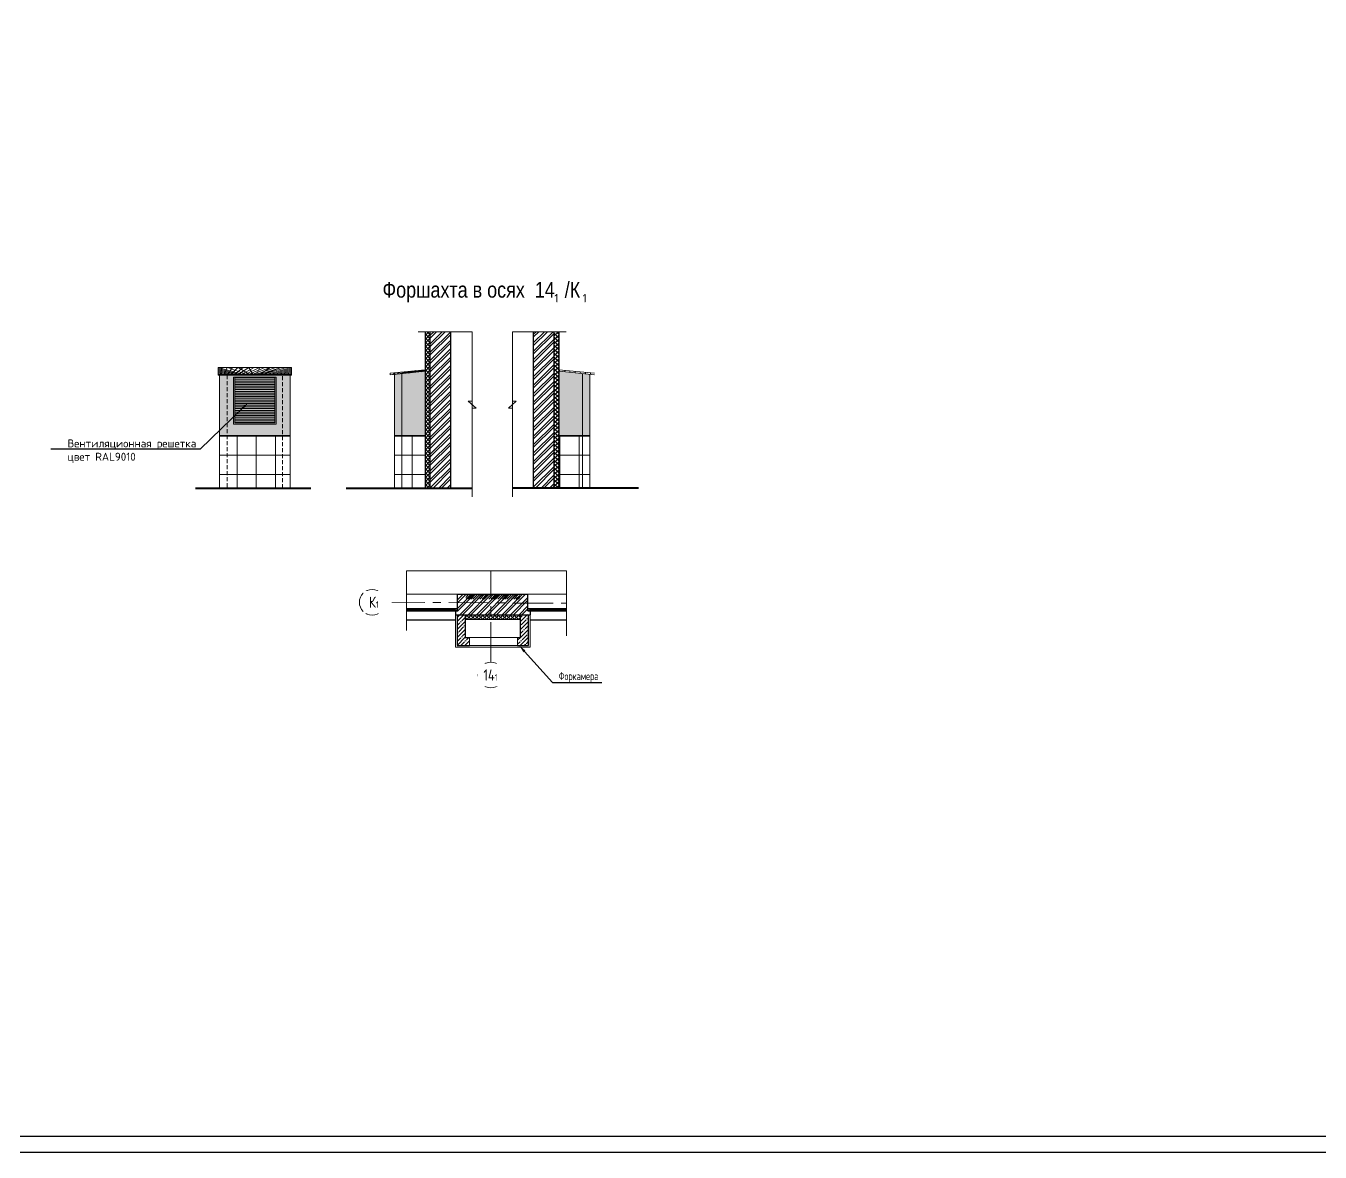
# Model space of a CAD drawing. Header units: millimetres. Extents: x -136099598 to 9192475, y 0 to 779331.
# Drawn here: x 149192 to 189631, y 242529 to 277715 of the extents above; entities that cross this region are included whole.
import ezdxf
from ezdxf import colors
from ezdxf.entities.mleader import LeaderData, LeaderLine
from ezdxf.math import Vec2, Vec3

# ---------------------------------------------------------------- set-up
doc = ezdxf.new("R2010")
doc.units = ezdxf.units.MM
doc.header["$MEASUREMENT"] = 0
doc.linetypes.add('01_base$0$DASHED2', pattern=[0.375, 0.25, -0.125])
doc.linetypes.add('CENTER', pattern=[2, 1.25, -0.25, 0.25, -0.25])
doc.layers.get('0').update_dxf_attribs({"color": 250, "lineweight": 9})
for name, color, linetype, lineweight in [('!_Цоколь', 7, 'Continuous', 0), ('_Фасад', 7, 'Continuous', 9), ('АР-Выноски', 5, 'Continuous', 5), ('АР_МосжилНии_Стены', 202, 'Continuous', 30), ('АР_Навесной фасад', 5, 'Continuous', 5), ('АР_Оси', 193, 'Continuous', 9), ('АР_Сущ Несущая стена', 202, 'Continuous', 30), ('АР_тонкая линия', 250, 'Continuous', 0), ('АР_Утеплитель', 250, 'Continuous', 9), ('АР_Штриховка кирпич', 250, 'Continuous', 9), ('АР_Штриховка монолит', 250, 'Continuous', 9), ('пунктир', 251, 'Continuous', 13), ('фасады', 7, 'Continuous', 9)]:
    doc.layers.add(name, color=color, linetype=linetype, lineweight=lineweight)
for name, color, linetype in [('_RAMKA', 7, 'Continuous'), ('PDF _0', 7, 'Continuous'), ('АР_новое окно', 160, 'Continuous')]:
    doc.layers.add(name, color=color, linetype=linetype)
doc.layers.add('RAL 7016', color=7, linetype='Continuous', lineweight=0, true_color=0x383e42)
doc.layers.add('RAL 90 10', color=7, linetype='Continuous', lineweight=0, true_color=0xf1ece1)
doc.layers.add('ТХ_Задание КР', color=7, linetype='Continuous', true_color=0x9a5430)
doc.styles.add('Arial', font='ARIALN.TTF')
doc.styles.add('ISOCPEUR', font='isocpeur.ttf', dxfattribs={"width": 0.7})
doc.styles.add('PDF ISOCPEUR', font='isocpeur.ttf')
doc.styles.add('ГОСТ 2.304', font='isocpeur.ttf', dxfattribs={"width": 0.7})

msp = doc.modelspace()

# ---------------------------------------------------------------- hatches: boundary and pattern name
at = {"layer": '!_Цоколь', "lineweight": 0, "ltscale": 5, "true_color": 0x636466}
h = msp.add_hatch(dxfattribs=at)
h.set_pattern_fill('ANSI37', color=251, scale=4800, angle=44.99999999999999)
h.set_pattern_definition([(90, (203790.3612670634, -2099.01166855148), (-600, 1.13686837721616e-13), []), (180, (203790.3612670634, -2099.01166855148), (-1.70530256582424e-13, -600), [])])
h.paths.add_polyline_path([(157445.388655855, 264921.6082298195), (155245.0404993398, 264921.9916278779), (155245.3945392912, 263275.033461203), (157445.3886117093, 263275.1649356748)])
h = msp.add_hatch(dxfattribs=at)
h.set_pattern_fill('ANSI37', color=251, scale=4800, angle=44.99999999999999)
h.set_pattern_definition([(90, (209255.9855655828, -2099.011209349614), (-600, 1.13686837721616e-13), []), (180, (209255.9855655828, -2099.011209349614), (-1.70530256582424e-13, -600), [])])
h.paths.add_polyline_path([(161668.5674519253, 264921.6082298195), (160710.6647537136, 264921.9916278779), (160711.0188378107, 263275.0339204049), (161668.5674519253, 263275.1653948766)])
h = msp.add_hatch(dxfattribs=at)
h.set_pattern_fill('ANSI37', color=251, scale=4800, angle=44.99999999999999)
h.set_pattern_definition([(90, (208475.5862761635, -2099.011209349614), (-600, 1.13686837721616e-13), []), (180, (208475.5862761635, -2099.011209349614), (-1.70530256582424e-13, -600), [])])
h.paths.add_polyline_path([(165857.5328154924, 264921.6082298195), (166815.4355137041, 264921.9916278779), (166815.0840760035, 263275.0339204049), (165857.5354618889, 263275.1653948766)])
at = {"ltscale": 100}
h = msp.add_hatch(dxfattribs=at)
h.set_pattern_fill('ANSI31', color=256, scale=17, angle=135)
h.set_pattern_definition([(180, (-2599747.735592998, 5645876.517431865), (-3.552713678800501e-15, -53.97499999999999), [])])
h.paths.add_polyline_path([(156968.2681766591, 266724.9381424242), (155722.5065789497, 266725.3340206501), (155722.5078428621, 265252.5294915694), (156968.2694405715, 265253.9075499994)])
at = {"layer": 'RAL 7016', "ltscale": 100, "true_color": 0x000000, "transparency": 33554687}
h = msp.add_hatch(dxfattribs=at)
h.set_pattern_fill('ANSI32', color=18, scale=400, angle=45)
h.set_pattern_definition([(90, (8364131437.806109, 936314014.3166574), (-150, 0), []), (90, (8364131487.806109, 936314064.3166573), (-150, 0), [])])
h.paths.add_polyline_path([(157495.3887034895, 267042.3399107503), (155195.3885800333, 267047.3893239775), (155195.3885825444, 266830.7846035562), (157495.7315093036, 266830.830065433)])
h = msp.add_hatch(dxfattribs=at)
h.set_pattern_fill('ANSI32', color=18, scale=400, angle=45)
h.set_pattern_definition([(90, (8364135150.344645, 936313964.1482884), (-150, 0), []), (90, (8364135200.344645, 936314014.1482882), (-150, 0), [])])
h.paths.add_polyline_path([(161668.3028777729, 266973.8868865113), (160569.7333435084, 266860.7588165242), (160570.7702183385, 266810.7143614666), (161668.8320260777, 266923.8080149704)])
h = msp.add_hatch(dxfattribs=at)
h.set_pattern_fill('ANSI32', color=18, scale=400, angle=45)
h.set_pattern_definition([(90, (8364134369.945355, 936313964.1482884), (-150, 0), []), (90, (8364134419.945355, 936314014.1482882), (-150, 0), [])])
h.paths.add_polyline_path([(165857.8000360413, 266973.8868865113), (166956.3695703058, 266860.7588165242), (166955.3326954757, 266810.7143614666), (165857.2708877365, 266923.8080149704)])
at = {"layer": 'RAL 90 10', "ltscale": 100, "transparency": 33554687}
h = msp.add_hatch(color=256, dxfattribs=at)
h.dxf.hatch_style = 1
h.paths.add_polyline_path([(161668.5674519253, 266923.1311645766), (160708.9418802687, 266822.8644476563), (160710.670154793, 264921.9631696093), (161668.5674519253, 264921.636688088)])
h = msp.add_hatch(color=256, dxfattribs=at)
h.dxf.hatch_style = 1
h.paths.add_polyline_path([(165857.5354618889, 266923.1311645766), (166817.1610335455, 266822.8644476563), (166815.4327590212, 264921.9631696093), (165857.5354618889, 264921.636688088)])
h = msp.add_hatch(color=256, dxfattribs=at)
h.dxf.hatch_style = 1
h.paths.add_polyline_path([(157445.3884071564, 266803.284603556), (155245.3882837892, 266803.284603556), (155245.3885954894, 264921.7999288486), (157445.3887034002, 264921.7999288485)])
at = {"layer": 'АР_Утеплитель', "ltscale": 100}
h = msp.add_hatch(dxfattribs=at)
h.set_pattern_fill('ANSI37', color=256, scale=700)
h.set_pattern_definition([(45, (-814211.4043268843, 299067.3103064243), (-61.87184335382291, 61.87184335382291), []), (135, (-814211.4043268843, 299067.3103064243), (-61.87184335382291, -61.8718433538229), [])])
h.paths.add_polyline_path([(161828.5674519248, 263640.1653948729), (161678.5674519254, 263640.1653948729), (161678.5674519254, 263275.1653948772), (161828.5674519247, 263275.1653948763)])
h.paths.add_polyline_path([(161828.5674519258, 264990.1653948729), (161678.5674519252, 264990.1653948729), (161678.5674519253, 263640.1653948729), (161828.567451925, 263640.1653948729)])
h.paths.add_polyline_path([(161678.5674519252, 264990.1653948729), (161828.5674519259, 264990.1653948729), (161828.567451926, 268159.9067883021), (161678.5674519252, 268159.9067883021)])
h = msp.add_hatch(dxfattribs=at)
h.set_pattern_fill('ANSI37', color=256, scale=700)
h.set_pattern_definition([(45, (-814991.8036163037, 299067.3103064243), (-61.87184335382291, 61.87184335382291), []), (135, (-814991.8036163037, 299067.3103064243), (-61.87184335382291, -61.8718433538229), [])])
h.paths.add_polyline_path([(165697.5354618893, 263640.1653948729), (165847.5354618888, 263640.1653948729), (165847.5354618888, 263275.1653948772), (165697.5354618895, 263275.1653948763)])
h.paths.add_polyline_path([(165697.5354618884, 264990.1653948729), (165847.535461889, 264990.1653948729), (165847.5354618889, 263640.1653948729), (165697.5354618892, 263640.1653948729)])
h.paths.add_polyline_path([(165847.535461889, 264990.1653948729), (165697.5354618882, 264990.1653948729), (165697.5354618882, 268159.9067883021), (165847.535461889, 268159.9067883021)])
h = msp.add_hatch(dxfattribs=at)
h.set_pattern_fill('ANSI37', color=256, scale=700)
h.set_pattern_definition([(45, (-813426.2466341723, 307988.1200775206), (-61.87184335382291, 61.87184335382291), []), (135, (-813426.2466341723, 307988.1200775206), (-61.87184335382291, -61.8718433538229), [])])
h.paths.add_polyline_path([(163423.7251446364, 259165.9751659784), (163423.7251446364, 259315.9751659752), (162913.7251446364, 259315.9751659741), (162913.7251446364, 259165.9751659784)])
h.paths.add_polyline_path([(164643.5848966248, 259315.9751659774), (164643.7251446364, 259165.9751659784)])
h.paths.add_polyline_path([(164643.7251446364, 259165.9751659784), (164643.7251446364, 259315.975165977), (163423.7251446364, 259315.9751659756), (163423.7251446364, 259165.9751659784)])
at = {"layer": 'АР_Штриховка кирпич', "ltscale": 100}
h = msp.add_hatch(dxfattribs=at)
h.set_pattern_fill('ANSI32', color=256, scale=500)
h.set_pattern_definition([(45, (-789097.913845588, 340662.2743057576), (-132.5825214724777, 132.5825214724777), []), (45, (-789009.525498088, 340662.2743057576), (-132.5825214724777, 132.5825214724777), [])])
h.paths.add_polyline_path([(162468.5705016333, 268159.9067883021), (161828.5705016333, 268159.9067883021), (161828.5644022185, 263275.1653948767), (162468.5644022184, 263275.1653948767)])
h = msp.add_hatch(dxfattribs=at)
h.set_pattern_fill('ANSI32', color=256, scale=500)
h.set_pattern_definition([(45, (-789878.3131350074, 340662.2743057576), (-132.5825214724777, 132.5825214724777), []), (45, (-789789.9247875074, 340662.2743057576), (-132.5825214724777, 132.5825214724777), [])])
h.paths.add_polyline_path([(165057.5324121809, 268159.9067883021), (165697.5324121809, 268159.9067883021), (165697.5385115957, 263275.1653948767), (165057.5385115958, 263275.1653948767)])
h = msp.add_hatch(dxfattribs=at)
h.set_pattern_fill('ANSI32', color=256, scale=500)
h.set_pattern_definition([(45, (-829605.9249086382, 308532.1521397065), (-132.5825214724777, 132.5825214724777), []), (45, (-829517.5365611382, 308532.1521397065), (-132.5825214724777, 132.5825214724777), [])])
h.paths.add_polyline_path([(164878.7251446364, 259955.9751659761), (162678.7251446364, 259955.9751659762), (162678.7251446364, 259315.9751659761), (164878.7251446364, 259315.9751659761)])
at = {"layer": 'АР_Штриховка монолит', "ltscale": 100}
h = msp.add_hatch(dxfattribs=at)
h.set_pattern_fill('ANSI35', color=256, scale=700)
h.set_pattern_definition([(45, (334007.6402556191, 144105.2927076237), (-123.7436867076458, 123.7436867076458), []), (45, (334131.3839421191, 144105.2927076237), (-123.7436867076458, 123.7436867076458), [218.75, -43.75, 0, -43.75])])
h.paths.add_polyline_path([(163052.6162246435, 258357.5768754864), (163052.6162246435, 258607.5768754864), (164554.0953167861, 258607.5768754864), (164554.0953167861, 258357.5768754864)], flags=17)
h.paths.add_polyline_path([(164643.7251446364, 258607.5768754864), (162913.7251446364, 258607.5768754864), (162913.7251446364, 259315.9751659762), (162663.7251446364, 259315.9751659762), (162663.7251446364, 258357.5768754864), (164893.7251446364, 258357.5768754864), (164893.7251446364, 259315.9751659762), (164643.7251446364, 259315.9751659762)])
at = {"layer": 'ТХ_Задание КР', "ltscale": 100, "transparency": 33554636}
h = msp.add_hatch(dxfattribs=at)
h.set_pattern_fill('ANSI31', color=20, scale=400)
h.set_pattern_definition([(45, (340007.6402556122, 132453.9534199524), (-35.35533905932737, 35.35533905932738), [])])
h.paths.add_polyline_path([(162933.7256435964, 259805.8879078639), (162933.7256435964, 259955.9307706596), (164623.7256435966, 259955.9307706597), (164623.7256435966, 259805.8879078639)])

# ---------------------------------------------------------------- linework, layer by layer
at = {"color": 18, "ltscale": 150, "true_color": 0x000000}
for p, q in [((155245.388580033, 264921.7999288486), (157445.3887034002, 264921.7999288485, -0.5009745201615005)), ((160710.6700465065, 264921.7999288486), (161668.5674519253, 264921.7999288486, 0.03369939181800263)), ((166815.4328673077, 264921.7999288486), (165857.5354618889, 264921.7999288486, 0.03369939181800263))]:
    msp.add_line(p, q, dxfattribs=at)
at = {"layer": '_RAMKA', "ltscale": 100}
for points in [[(229335.5115992427, 242529.0014999993), (229335.5115992427, 326529.0014999993), (110535.5115992427, 326529.0014999993), (110535.5115992427, 242529.0014999993)], [(228835.5115992427, 243029.0014999993), (228835.5115992427, 326029.0014999993), (112535.5115992427, 326029.0014999993), (112535.5115992427, 243029.0014999993)]]:
    msp.add_lwpolyline(points, close=True, dxfattribs=at)
at = {"layer": '_Фасад', "lineweight": 0}
for p, q in [((161678.5674519253, 266973.9237594275), (160569.1245645123, 266860.5558238957, -0.06194327947231495)), ((161668.5674519253, 266923.2531561193), (160572.5060783131, 266810.6703013023, -0.06194327947231495)), ((161678.0234870612, 263275.1653948769, -0.1413613058934813), (161678.5674519253, 266973.9237594275)), ((165848.079426753, 263275.1653948769, -0.1413613058934813), (165847.5354618889, 266973.9237594275)), ((165847.5354618889, 266973.9237594275), (166956.9783493019, 266860.5558238957, -0.06194327947231495)), ((165857.5354618889, 266923.2531561193), (166953.5968355011, 266810.6703013023, -0.06194327947231495)), ((160708.9418920897, 266822.8442026749, 0.08257029994015785), (160711.0128780247, 263276.0447475831, -0.05676498974971561)), ((166817.1610217245, 266822.8442026749, 0.08257029994015785), (166815.0900357895, 263276.0447475831, -0.05676498974971561))]:
    msp.add_line(p, q, dxfattribs=at)
at = {"layer": 'АР_МосжилНии_Стены', "ltscale": 100}
for points in [[(162663.7251446364, 259315.9751659762), (162663.7251446364, 258357.5768754864), (163052.6162246435, 258357.5768754864)], [(162913.7251446364, 259315.9751659762), (162913.7251446364, 258607.5768754864), (163052.6162246435, 258607.5768754864)], [(164554.0953167861, 258357.5768754864), (164893.7251446364, 258357.5768754864), (164893.7251446364, 259315.9751659762)], [(164554.0953167861, 258607.5768754864), (164643.7251446364, 258607.5768754864), (164643.7251446364, 259315.9751659762)]]:
    msp.add_lwpolyline(points, dxfattribs=at)
at = {"layer": 'АР_Навесной фасад', "ltscale": 100}
for p, q in [((161668.5674519253, 263275.1653948767), (161668.5674519253, 268155.0943682143)), ((161678.5674519253, 263890.1653948729), (161678.5674519253, 268159.9067883021)), ((165847.5354618889, 263890.1653948729), (165847.5354618889, 268159.9067883021)), ((165857.5354618889, 263275.1653948767), (165857.5354618889, 268155.0943682143)), ((162913.7251446364, 259165.9751659784), (164643.7251446364, 259165.9751659784))]:
    msp.add_line(p, q, dxfattribs=at)
for points in [[(162613.7251446364, 259315.9751659718), (162613.7251446364, 259155.9751659718)], [(164943.7251446364, 259315.9751659762), (164943.7251446364, 259155.9751659762)]]:
    msp.add_lwpolyline(points, dxfattribs=at)
at = {"layer": 'АР_новое окно'}
for p, q in [((162678.7251446364, 259504.8889857036), (161083.8052195413, 259504.8889857036)), ((161083.8052195413, 259504.8889857036), (162678.7251446364, 259504.8889857036)), ((161083.8052195413, 259469.8889857035), (162608.7251446364, 259469.8889857035)), ((161083.8052195413, 259434.8889857036), (162678.7251446364, 259434.8889857036)), ((162608.7251446364, 259434.8889857036), (162608.7251446364, 259504.8889857036)), ((164878.7251446364, 259504.8889857036), (166078.7204353753, 259504.8889857036)), ((166078.7204353753, 259504.8889857036), (164878.7251446364, 259504.8889857036)), ((164878.7251446364, 259434.8889857036), (166078.7204353753, 259434.8889857036)), ((164948.7251446364, 259434.8889857036), (164948.7251446364, 259504.8889857036)), ((164948.7251446364, 259469.8889857036), (166078.7204353753, 259469.8889857036))]:
    msp.add_line(p, q, dxfattribs=at)
at = {"layer": 'АР_новое окно', "lineweight": 20}
for p, q in [((162678.7251446364, 259434.8889857036), (162678.7251446364, 259504.8889857036)), ((164878.7251446364, 259434.8889857036), (164878.7251446364, 259504.8889857036))]:
    msp.add_line(p, q, dxfattribs=at)
at = {"layer": 'АР_новое окно', "ltscale": 100}
for points in [[(161083.8052195413, 259155.9751659762), (162613.7251446364, 259155.9751659762)], [(164943.7251446364, 259155.9751659762), (166078.7204353753, 259155.9751659762)]]:
    msp.add_lwpolyline(points, dxfattribs=at)
at = {"layer": 'АР_Оси', "linetype": 'CENTER', "ltscale": 1000}
for p, q in [((163723.7251446367, 257831.9467206374), (163723.7251446367, 260685.4042721046)), ((160412.0926347235, 259705.9751659762), (166078.7204353753, 259674.576367435))]:
    msp.add_line(p, q, dxfattribs=at)
at = {"layer": 'АР_Оси', "ltscale": 0.5}
for centre in [(160012.0926347235, 259705.9751659762), (163723.7251446366, 257431.9467206374)]:
    msp.add_circle(centre, 400, dxfattribs=at)
at = {"layer": 'АР_Сущ Несущая стена', "ltscale": 100}
for p, q in [((161828.5674519258, 263275.1653948729), (161828.567451926, 268159.9067883021)), ((162468.5674519258, 263275.1653948767), (162468.5674519258, 268159.9067883021)), ((165057.5354618884, 263275.1653948767), (165057.5354618884, 268159.9067883021)), ((165697.5354618884, 263275.1653948729), (165697.5354618882, 268159.9067883021)), ((162678.7251446364, 259955.9751659762), (164878.7251446364, 259955.9751659762)), ((162678.7251446364, 259434.8889857036), (162678.7251446364, 259955.9751659718)), ((164878.7251446364, 259434.8889857036), (164878.7251446364, 259955.9751659718)), ((162678.7251446364, 259434.8889857036), (162613.7251446364, 259434.8889857036)), ((162613.7251446364, 259434.8889857036), (162613.7251446364, 259315.9751659718)), ((162613.7251446365, 259315.9751659762), (164943.7251446364, 259315.9751659718)), ((164943.7251446364, 259434.8889857036), (164878.7251446364, 259434.8889857036)), ((164943.7251446364, 259434.8889857036), (164943.7251446364, 259315.9751659718))]:
    msp.add_line(p, q, dxfattribs=at)
at = {"layer": 'АР_Сущ Несущая стена', "color": 4, "lineweight": 15, "ltscale": 100}
for p, q in [((162678.7251446364, 259955.975165972), (161083.8052195413, 259955.9751659719)), ((166078.7204353753, 259955.9751659718), (164878.7251446364, 259955.9751659718)), ((162613.7251446364, 259434.8889857039), (161083.8052195413, 259434.8889857037)), ((166078.7204353753, 259434.8889857037), (164878.7251446364, 259434.8889857036))]:
    msp.add_line(p, q, dxfattribs=at)
at = {"layer": 'АР_тонкая линия', "color": 3, "lineweight": 40, "ltscale": 100}
for p, q in [((154486.7150375713, 263275.1653948767), (158096.2216297779, 263275.1653948767)), ((159196.9069850518, 263275.1653948767), (163134.5267664889, 263275.1653948767)), ((168329.1959287624, 263275.1653948767), (164391.5761473253, 263275.1653948767))]:
    msp.add_line(p, q, dxfattribs=at)
at = {"layer": 'АР_Утеплитель', "ltscale": 0.25}
msp.add_lwpolyline([(162613.7251446364, 259315.9751659762), (162613.7251446364, 258307.5768754864), (164943.7251446364, 258307.5768754864), (164943.7251446364, 259315.9751659762)], dxfattribs=at)
at = {"layer": 'пунктир', "linetype": '01_base$0$DASHED2', "ltscale": 500}
for points, elevation in [([(157205.1391060539, 263269.7630206917), (157205.3875655263, 266803.3080599106), (155485.3891241595, 266803.2611472015), (155485.1406678886, 263269.7630206917)], -0.5009745201615005), ([(160940.3995930337, 263271.999936929), (160940.4052189839, 266848.714589541), (160940.4052868577, 266848.2041519513), (160940.3995930337, 263271.999936929)], -0.556210115425525), ([(166585.7033207805, 263271.999936929), (166585.6796065341, 266848.4612252147), (166585.6796065341, 266848.4612252147), (166585.7033207805, 263271.999936929)], -0.556210115425525)]:
    msp.add_lwpolyline(points, dxfattribs=dict(at, elevation=elevation))
at = {"layer": 'ТХ_Задание КР', "color": 20, "ltscale": 100, "const_width": 2}
msp.add_lwpolyline([(162933.7256435964, 259805.8879078639), (162933.7256435964, 259955.9307706596), (164623.7256435966, 259955.9307706597), (164623.7256435966, 259805.8879078639)], close=True, dxfattribs=at)
at = {"layer": 'фасады', "color": 18, "ltscale": 150, "true_color": 0x000000}
for points in [[(161453.7416835498, 268158.9246617537), (163134.5267664889, 268158.9246617537), (163134.5267664889, 263003.8509591934)], [(166072.3612302644, 268158.9246617537), (164391.5761473253, 268158.9246617537), (164391.5761473253, 263003.8509591934)], [(163134.5267664889, 265773.5460387859), (163257.356491434, 265773.5460387859), (163011.706113163, 265987.6082736752), (163134.5267664889, 265987.6082736752)], [(164391.5761473253, 265773.5460387859), (164268.7464223802, 265773.5460387859), (164514.3968006512, 265987.6082736752), (164391.5761473253, 265987.6082736752)], [(161083.8052195413, 258828.4769303943), (161083.8052195413, 260685.4042721046), (166078.7204353753, 260685.4042721046), (166078.7204353753, 258663.7484627655)]]:
    msp.add_lwpolyline(points, dxfattribs=at)
at = {"layer": 'фасады', "ltscale": 150}
msp.add_lwpolyline([(155195.3885825444, 266830.7846035562), (157495.3887059114, 266830.7846035562), (157495.3887034003, 267044.8646173639), (155195.3885800333, 267044.8646173639)], close=True, dxfattribs=at)
for points, elevation in [([(155195.3885825444, 266830.7846035562), (157495.3887059112, 266830.7846035562), (157495.3887059112, 266803.284603556), (155195.3885825444, 266803.284603556)], -0.5009745201615005), ([(155245.3885800329, 263269.7630206917), (157445.3887034001, 263269.7630206917), (157445.3884065265, 266803.284603556), (155245.3882831593, 266803.284603556)], -0.5009745201615005), ([(155682.5078428621, 265273.5014282677), (157008.2694405715, 265273.4695043949), (157008.2694430826, 266744.7455651729), (155682.5078453732, 266744.7774890456)], -0.5071038590834341), ([(155722.5078428621, 265313.5014282677), (156968.2694405715, 265313.4695043949), (156968.268246761, 266725.120119599), (155722.5066490516, 266725.1520434718)], -0.5071038590834341)]:
    msp.add_lwpolyline(points, close=True, dxfattribs=dict(at, elevation=elevation))
at = {"layer": 'фасады', "color": 18, "ltscale": 150, "true_color": 0x000000}
msp.add_lwpolyline([(163052.6162246435, 258607.5768754864), (164554.0953167861, 258607.5768754864), (164554.0953167861, 258357.5768754864), (163052.6162246435, 258357.5768754864)], close=True, dxfattribs=at)

# ---------------------------------------------------------------- texts
at = {"insert": (160335.029624708, 269077.0553390943), "char_height": 489.4366717920499, "attachment_point": 7, "style": 'Arial'}
msp.add_mtext('Форшахта в осях  14  /К', dxfattribs=at)
at = {"layer": 'PDF _0', "color": 18, "lineweight": 0, "true_color": 0x000000, "char_height": 262.4934346850584, "attachment_point": 7, "style": 'PDF ISOCPEUR'}
for insert in [(165702.6337793982, 269077.0553390943), (166584.989363716, 269077.0553390943)]:
    msp.add_mtext('1', dxfattribs=dict(at, insert=insert))

# ---------------------------------------------------------------- leaders
at = {"layer": 'АР-Выноски'}
ml = msp.add_multileader_mtext('Standard', dxfattribs=at)
ml.set_content('{\\W1;Вентиляционная решетка цвет RAL9010}', color=256, style='ISOCPEUR')
ml.set_leader_properties()
ml.build(insert=Vec2(0, 0))
ml.multileader.update_dxf_attribs({"text_left_attachment_type": 6, "text_right_attachment_type": 6, "dogleg_length": 100, "arrow_head_size": 250})
ctx = ml.context
ctx.base_point, ctx.char_height, ctx.arrow_head_size, ctx.landing_gap_size, ctx.plane_origin = Vec3(150465.6695921451, 264495.3127161389, -0.5045387670092829), 250, 250, 25, Vec3(158158.5286696684, 259314.7879310519, -0.5045387670092829)
ctx.left_attachment, ctx.right_attachment = 6, 6
notes = []
notes.append((ctx, [(0, (1, 1, 0), (154640.6695921451, 264495.3127161389, -0.5045387670092829), (-1, 0), 100, [(0, [(156137.1292882972, 265940.8661478808, -0.5045387670092829)], 0, [])])]))
ctx.mtext.insert, ctx.mtext.width, ctx.mtext.flow_direction = Vec3(150490.6695921451, 264795.3127161389, -0.5045387670092829), 4497.745012044907, 5
at = {"layer": 'АР_Утеплитель', "color": 18, "ltscale": 0.25, "true_color": 0x000000}
ml = msp.add_multileader_mtext('Standard', dxfattribs=at)
ml.set_content('\\A1;Форкамера', color=(0, 0, 0), style='ISOCPEUR')
ml.set_leader_properties()
ml.build(insert=Vec2(0, 0))
ml.multileader.update_dxf_attribs({"text_left_attachment_type": 6, "text_right_attachment_type": 6, "dogleg_length": 100, "arrow_head_size": 250})
ctx = ml.context
ctx.base_point, ctx.char_height, ctx.arrow_head_size, ctx.landing_gap_size, ctx.plane_origin = Vec3(165814.7760526212, 257200.584084352), 250, 250, 25, Vec3(142677.2511861802, 258608.8575458971)
ctx.left_attachment, ctx.right_attachment = 6, 6
notes.append((ctx, [(1, (1, 1, 0), (165644.2760526212, 257200.584084352), (1, 0), 170.5, [(1, [(164604.0948929713, 258357.6318082062)], 0, [])])]))
ctx.mtext.insert, ctx.mtext.width, ctx.mtext.flow_direction = Vec3(165839.7760526212, 257525.584084352), 6210.487407686887, 5
for ctx, leaders in notes:
    for number, flags, end, landing, length, lines in leaders:
        leader = LeaderData()
        leader.index, (leader.has_last_leader_line, leader.has_dogleg_vector, leader.attachment_direction) = number, flags
        leader.last_leader_point, leader.dogleg_vector, leader.dogleg_length = Vec3(end), Vec3(landing), length
        for number, points, colour, breaks in lines:
            line = LeaderLine()
            line.index, line.vertices, line.color, line.breaks = number, Vec3.list(points), colors.encode_raw_color(colour), breaks
            leader.lines.append(line)
        ctx.leaders.append(leader)

# ---------------------------------------------------------------- next in the draw order: texts
at = {"layer": 'АР_Оси', "char_height": 350, "width": 528.820167331025, "attachment_point": 1, "line_spacing_factor": 1.149209049011902, "style": 'ГОСТ 2.304', "bg_fill": 2}
for s, insert in [('{\\W0.8;К\\H0.57143x;1}', (159912.2719626842, 259883.753983342)), ('{\\W0.8;14\\H0.57143x;1}', (163489.9887301512, 257610.7900820313))]:
    msp.add_mtext(s, dxfattribs=dict(at, insert=insert))

doc.saveas('drawing.dxf')
